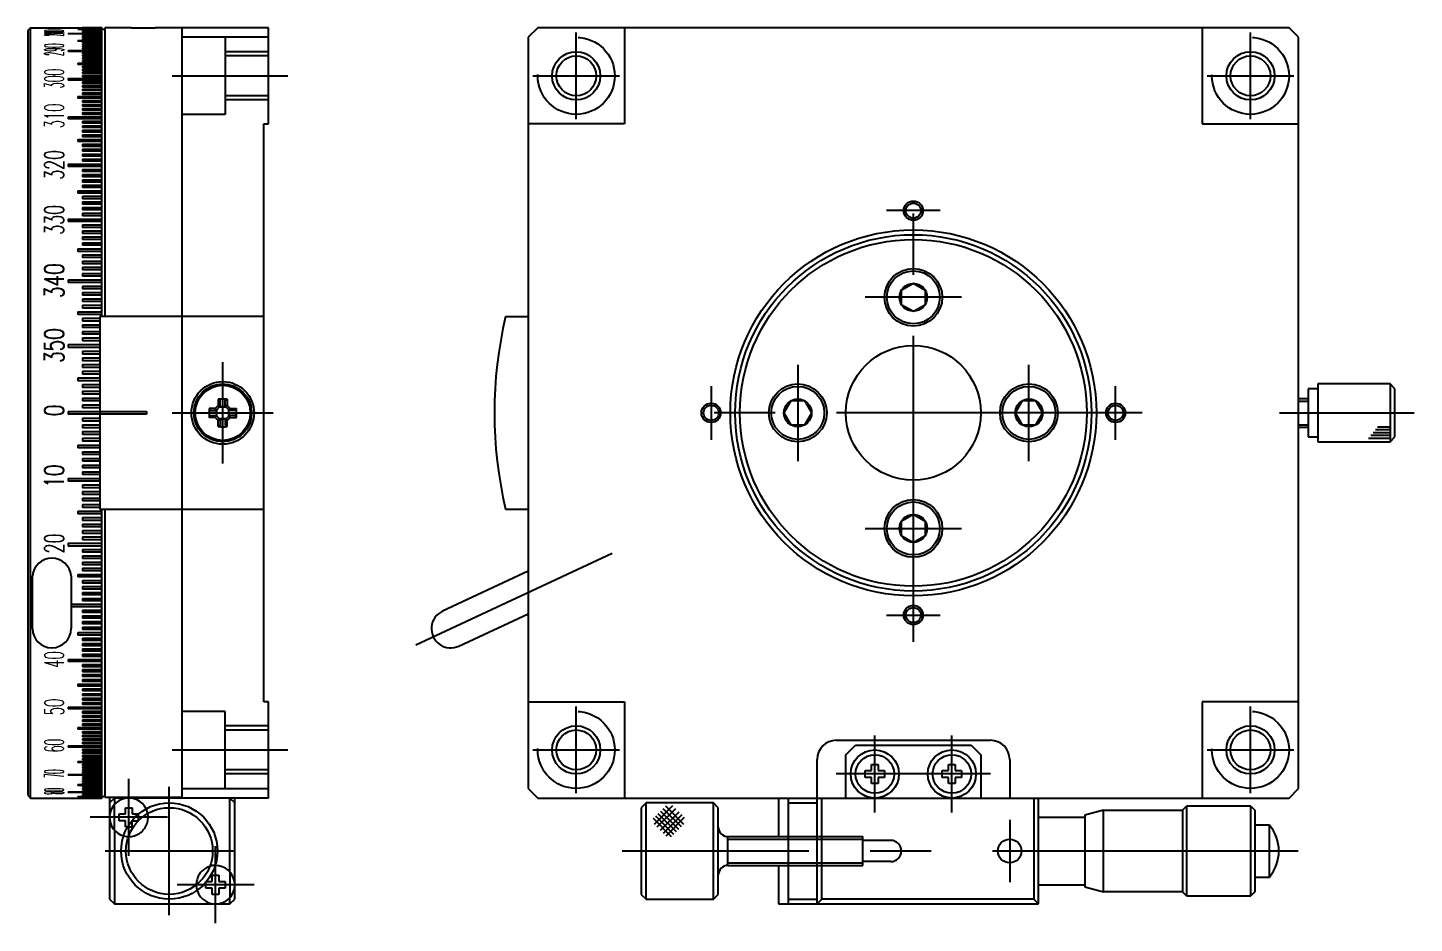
# Model space of a CAD drawing. Extents: x 1 to 399, y 0 to 213.
# Drawn here: x 254.6 to 398.5, y 55.4 to 148.4 of the extents above; entities that cross this region are included whole.
import ezdxf

# ---------------------------------------------------------------- set-up
doc = ezdxf.new("R2010")
doc.units = 0
doc.linetypes.add('CENTER', pattern=[50.8, 31.75, -6.35, 6.35, -6.35])
doc.linetypes.add('DASHED', pattern=[19.05, 12.7, -6.35])
doc.layers.get('0').update_dxf_attribs({"linetype": 'CONTINUOUS'})
doc.layers.add('CENTER', color=1, linetype='CENTER')
doc.styles.get("Standard").update_dxf_attribs({"font": 'txt.shx', "height": 3, "bigfont": 'bigfont.shx'})

msp = doc.modelspace()

# ---------------------------------------------------------------- linework, layer by layer
at = {"color": 7, "linetype": 'CONTINUOUS'}
for p, q in [((254.86, 148.42), (254.56, 148.12)), ((254.86, 68.42), (254.86, 148.42)), ((254.86, 148.42), (262.26, 148.42)), ((259.76, 148.28), (262.26, 148.28)), ((259.76, 148.28), (259.76, 148.25)), ((260.26, 148.41), (260.26, 148.41)), ((262.26, 148.41), (260.26, 148.41)), ((260.26, 148.41), (262.26, 148.41)), ((260.26, 148.4), (260.26, 148.39)), ((260.26, 148.4), (262.26, 148.4)), ((262.26, 148.39), (260.26, 148.39)), ((260.26, 148.37), (262.26, 148.37)), ((260.26, 148.37), (260.26, 148.35)), ((262.26, 148.35), (260.26, 148.35)), ((260.26, 148.33), (260.26, 148.31)), ((260.26, 148.33), (262.26, 148.33)), ((262.26, 148.31), (260.26, 148.31)), ((262.26, 118.42), (262.26, 148.42)), ((262.26, 148.42), (262.56, 148.12)), ((265.33, 148.42), (262.56, 148.42)), ((262.56, 148.42), (262.56, 118.42)), ((279.56, 148.42), (267.79, 148.42)), ((270.56, 148.42), (270.56, 68.42)), ((279.56, 138.42), (279.56, 148.42)), ((307.51, 148.42), (306.51, 147.42)), ((385.51, 148.42), (307.51, 148.42)), ((316.51, 148.42), (316.51, 138.42)), ((376.51, 148.42), (376.51, 138.42)), ((386.51, 147.42), (385.51, 148.42)), ((254.56, 148.12), (254.56, 68.72)), ((258.76, 147.83), (258.76, 147.78)), ((258.76, 147.83), (262.26, 147.83)), ((262.26, 147.78), (258.76, 147.78)), ((262.26, 148.25), (259.76, 148.25)), ((259.76, 147.09), (262.26, 147.09)), ((259.76, 147.09), (259.76, 147.01)), ((262.26, 147.01), (259.76, 147.01)), ((260.26, 148.21), (262.26, 148.21)), ((260.26, 148.21), (260.26, 148.18)), ((262.26, 148.18), (260.26, 148.18)), ((260.26, 148.14), (262.26, 148.14)), ((260.26, 148.14), (260.26, 148.1)), ((262.26, 148.1), (260.26, 148.1)), ((260.26, 148.05), (262.26, 148.05)), ((260.26, 148.05), (260.26, 148.01)), ((262.26, 148.01), (260.26, 148.01)), ((260.26, 147.95), (260.26, 147.9)), ((260.26, 147.95), (262.26, 147.95)), ((262.26, 147.9), (260.26, 147.9)), ((260.26, 147.71), (260.26, 147.65)), ((260.26, 147.71), (262.26, 147.71)), ((262.26, 147.65), (260.26, 147.65)), ((260.26, 147.57), (260.26, 147.51)), ((260.26, 147.57), (262.26, 147.57)), ((262.26, 147.51), (260.26, 147.51)), ((260.26, 147.42), (262.26, 147.42)), ((260.26, 147.42), (260.26, 147.36)), ((262.26, 147.36), (260.26, 147.36)), ((260.26, 147.26), (260.26, 147.19)), ((260.26, 147.26), (262.26, 147.26)), ((262.26, 147.19), (260.26, 147.19)), ((260.26, 146.91), (262.26, 146.91)), ((260.26, 146.91), (260.26, 146.83)), ((279.56, 147.42), (270.56, 147.42)), ((306.51, 147.42), (306.51, 69.42)), ((386.51, 69.42), (386.51, 147.42)), ((258.76, 146.06), (258.76, 145.95)), ((258.76, 146.06), (262.26, 146.06)), ((262.26, 145.95), (258.76, 145.95)), ((262.26, 146.83), (260.26, 146.83)), ((260.26, 146.71), (262.26, 146.71)), ((260.26, 146.71), (260.26, 146.62)), ((262.26, 146.62), (260.26, 146.62)), ((260.26, 146.5), (262.26, 146.5)), ((260.26, 146.5), (260.26, 146.41)), ((262.26, 146.41), (260.26, 146.41)), ((260.26, 146.29), (260.26, 146.19)), ((260.26, 146.29), (262.26, 146.29)), ((262.26, 146.19), (260.26, 146.19)), ((260.26, 145.81), (260.26, 145.71)), ((260.26, 145.81), (262.26, 145.81)), ((262.26, 145.71), (260.26, 145.71)), ((260.26, 145.56), (260.26, 145.45)), ((260.26, 145.56), (262.26, 145.56)), ((262.26, 145.45), (260.26, 145.45)), ((259.76, 144.73), (262.26, 144.73)), ((259.76, 144.73), (259.76, 144.61)), ((262.26, 144.61), (259.76, 144.61)), ((260.26, 145.29), (262.26, 145.29)), ((260.26, 145.29), (260.26, 145.18)), ((262.26, 145.18), (260.26, 145.18)), ((260.26, 145.02), (260.26, 144.9)), ((260.26, 145.02), (262.26, 145.02)), ((262.26, 144.9), (260.26, 144.9)), ((260.26, 144.43), (262.26, 144.43)), ((260.26, 144.43), (260.26, 144.3)), ((262.26, 144.3), (260.26, 144.3)), ((260.26, 144.12), (262.26, 144.12)), ((260.26, 144.12), (260.26, 143.99)), ((262.26, 143.99), (260.26, 143.99)), ((258.76, 143.13), (258.76, 142.98)), ((258.76, 143.13), (262.26, 143.13)), ((262.26, 142.98), (258.76, 142.98)), ((260.26, 143.8), (262.26, 143.8)), ((260.26, 143.8), (260.26, 143.66)), ((262.26, 143.66), (260.26, 143.66)), ((260.26, 143.47), (260.26, 143.33)), ((260.26, 143.47), (262.26, 143.47)), ((262.26, 143.33), (260.26, 143.33)), ((260.26, 142.78), (260.26, 142.63)), ((260.26, 142.78), (262.26, 142.78)), ((262.26, 142.63), (260.26, 142.63)), ((259.76, 141.27), (262.26, 141.27)), ((259.76, 141.27), (259.76, 141.1)), ((262.26, 141.1), (259.76, 141.1)), ((260.26, 142.42), (260.26, 142.26)), ((260.26, 142.42), (262.26, 142.42)), ((262.26, 142.26), (260.26, 142.26)), ((260.26, 142.04), (262.26, 142.04)), ((260.26, 142.04), (260.26, 141.88)), ((262.26, 141.88), (260.26, 141.88)), ((260.26, 141.66), (260.26, 141.49)), ((260.26, 141.66), (262.26, 141.66)), ((262.26, 141.49), (260.26, 141.49)), ((260.26, 140.87), (262.26, 140.87)), ((260.26, 140.87), (260.26, 140.69)), ((262.26, 140.69), (260.26, 140.69)), ((260.26, 140.45), (262.26, 140.45)), ((260.26, 140.45), (260.26, 140.27)), ((262.26, 140.27), (260.26, 140.27)), ((260.26, 140.03), (262.26, 140.03)), ((260.26, 140.03), (260.26, 139.84)), ((262.26, 139.84), (260.26, 139.84)), ((258.76, 139.15), (258.76, 138.96)), ((258.76, 139.15), (262.26, 139.15)), ((262.26, 138.96), (258.76, 138.96)), ((260.26, 139.6), (260.26, 139.41)), ((260.26, 139.6), (262.26, 139.6)), ((262.26, 139.41), (260.26, 139.41)), ((260.26, 138.7), (260.26, 138.51)), ((260.26, 138.7), (262.26, 138.7)), ((262.26, 138.51), (260.26, 138.51)), ((260.26, 138.24), (260.26, 138.04)), ((260.26, 138.24), (262.26, 138.24)), ((279.06, 78.42), (279.06, 138.42)), ((279.06, 138.42), (279.56, 138.42)), ((316.51, 138.42), (306.51, 138.42)), ((376.51, 138.42), (386.51, 138.42)), ((259.76, 136.81), (262.26, 136.81)), ((259.76, 136.81), (259.76, 136.59)), ((262.26, 138.04), (260.26, 138.04)), ((260.26, 137.77), (262.26, 137.77)), ((260.26, 137.77), (260.26, 137.57)), ((262.26, 137.57), (260.26, 137.57)), ((260.26, 137.29), (260.26, 137.09)), ((260.26, 137.29), (262.26, 137.29)), ((262.26, 137.09), (260.26, 137.09)), ((262.26, 136.59), (259.76, 136.59)), ((260.26, 136.31), (262.26, 136.31)), ((260.26, 136.31), (260.26, 136.09)), ((262.26, 136.09), (260.26, 136.09)), ((260.26, 135.81), (262.26, 135.81)), ((260.26, 135.81), (260.26, 135.59)), ((262.26, 135.59), (260.26, 135.59)), ((258.76, 134.24), (258.76, 134.01)), ((258.76, 134.24), (262.26, 134.24)), ((262.26, 134.01), (258.76, 134.01)), ((260.26, 135.29), (262.26, 135.29)), ((260.26, 135.29), (260.26, 135.07)), ((262.26, 135.07), (260.26, 135.07)), ((260.26, 134.77), (260.26, 134.55)), ((260.26, 134.77), (262.26, 134.77)), ((262.26, 134.55), (260.26, 134.55)), ((260.26, 133.71), (260.26, 133.47)), ((260.26, 133.71), (262.26, 133.71)), ((262.26, 133.47), (260.26, 133.47)), ((260.26, 133.16), (260.26, 132.92)), ((260.26, 133.16), (262.26, 133.16)), ((262.26, 132.92), (260.26, 132.92)), ((260.26, 132.61), (262.26, 132.61)), ((260.26, 132.61), (260.26, 132.37)), ((259.76, 131.48), (262.26, 131.48)), ((259.76, 131.48), (259.76, 131.24)), ((262.26, 131.24), (259.76, 131.24)), ((262.26, 132.37), (260.26, 132.37)), ((260.26, 132.05), (260.26, 131.81)), ((260.26, 132.05), (262.26, 132.05)), ((262.26, 131.81), (260.26, 131.81)), ((260.26, 130.91), (262.26, 130.91)), ((260.26, 130.91), (260.26, 130.66)), ((262.26, 130.66), (260.26, 130.66)), ((260.26, 130.33), (262.26, 130.33)), ((260.26, 130.33), (260.26, 130.08)), ((262.26, 130.08), (260.26, 130.08)), ((260.26, 129.74), (262.26, 129.74)), ((260.26, 129.74), (260.26, 129.49)), ((258.76, 128.55), (258.76, 128.29)), ((258.76, 128.55), (262.26, 128.55)), ((262.26, 128.29), (258.76, 128.29)), ((262.26, 129.49), (260.26, 129.49)), ((260.26, 129.15), (260.26, 128.89)), ((260.26, 129.15), (262.26, 129.15)), ((262.26, 128.89), (260.26, 128.89)), ((260.26, 127.94), (260.26, 127.68)), ((260.26, 127.94), (262.26, 127.94)), ((262.26, 127.68), (260.26, 127.68)), ((260.26, 127.33), (260.26, 127.06)), ((260.26, 127.33), (262.26, 127.33)), ((262.26, 127.06), (260.26, 127.06)), ((260.26, 126.71), (262.26, 126.71)), ((260.26, 126.71), (260.26, 126.44)), ((259.76, 125.46), (262.26, 125.46)), ((259.76, 125.46), (259.76, 125.19)), ((262.26, 126.44), (260.26, 126.44)), ((260.26, 126.09), (260.26, 125.82)), ((260.26, 126.09), (262.26, 126.09)), ((262.26, 125.82), (260.26, 125.82)), ((262.26, 125.19), (259.76, 125.19)), ((260.26, 124.82), (262.26, 124.82)), ((260.26, 124.82), (260.26, 124.55)), ((262.26, 124.55), (260.26, 124.55)), ((260.26, 124.18), (262.26, 124.18)), ((260.26, 124.18), (260.26, 123.91)), ((262.26, 123.91), (260.26, 123.91)), ((260.26, 123.54), (262.26, 123.54)), ((260.26, 123.54), (260.26, 123.26)), ((262.26, 123.26), (260.26, 123.26)), ((260.26, 122.89), (260.26, 122.61)), ((260.26, 122.89), (262.26, 122.89)), ((262.26, 122.61), (260.26, 122.61)), ((258.76, 122.24), (258.76, 121.96)), ((258.76, 122.24), (262.26, 122.24)), ((262.26, 121.96), (258.76, 121.96)), ((260.26, 121.58), (260.26, 121.3)), ((260.26, 121.58), (262.26, 121.58)), ((262.26, 121.3), (260.26, 121.3)), ((346.51, 121.86), (345.26, 121.14)), ((345.26, 121.14), (345.26, 119.69)), ((347.76, 121.14), (346.51, 121.86)), ((347.76, 119.69), (347.76, 121.14)), ((260.26, 120.92), (260.26, 120.63)), ((260.26, 120.92), (262.26, 120.92)), ((262.26, 120.63), (260.26, 120.63)), ((260.26, 120.25), (262.26, 120.25)), ((260.26, 120.25), (260.26, 119.97)), ((262.26, 119.97), (260.26, 119.97)), ((260.26, 119.59), (260.26, 119.3)), ((260.26, 119.59), (262.26, 119.59)), ((345.26, 119.69), (346.51, 118.97)), ((346.51, 118.97), (347.76, 119.69)), ((259.76, 118.91), (262.26, 118.91)), ((259.76, 118.91), (259.76, 118.62)), ((262.26, 118.62), (259.76, 118.62)), ((262.26, 119.3), (260.26, 119.3)), ((260.26, 118.24), (262.06, 118.24)), ((260.26, 118.24), (260.26, 117.95)), ((279.06, 118.42), (262.06, 118.42)), ((262.06, 118.42), (262.06, 98.42)), ((304.18, 118.42), (306.51, 118.42)), ((262.06, 117.95), (260.26, 117.95)), ((260.26, 117.56), (262.06, 117.56)), ((260.26, 117.56), (260.26, 117.27)), ((262.06, 117.27), (260.26, 117.27)), ((260.26, 116.88), (262.06, 116.88)), ((260.26, 116.88), (260.26, 116.59)), ((258.76, 115.51), (258.76, 115.21)), ((258.76, 115.51), (262.06, 115.51)), ((262.06, 115.21), (258.76, 115.21)), ((262.06, 116.59), (260.26, 116.59)), ((260.26, 116.2), (260.26, 115.9)), ((260.26, 116.2), (262.06, 116.2)), ((262.06, 115.9), (260.26, 115.9)), ((260.26, 114.82), (260.26, 114.53)), ((260.26, 114.82), (262.06, 114.82)), ((262.06, 114.53), (260.26, 114.53)), ((260.26, 114.13), (260.26, 113.83)), ((260.26, 114.13), (262.06, 114.13)), ((262.06, 113.83), (260.26, 113.83)), ((260.26, 113.44), (262.06, 113.44)), ((260.26, 113.44), (260.26, 113.14)), ((262.06, 113.14), (260.26, 113.14)), ((260.26, 112.75), (260.26, 112.45)), ((260.26, 112.75), (262.06, 112.75)), ((262.06, 112.45), (260.26, 112.45)), ((259.76, 112.05), (262.06, 112.05)), ((259.76, 112.05), (259.76, 111.75)), ((262.06, 111.75), (259.76, 111.75)), ((260.26, 111.36), (262.06, 111.36)), ((260.26, 111.36), (260.26, 111.06)), ((262.06, 111.06), (260.26, 111.06)), ((388.51, 110.92), (387.51, 110.92)), ((387.51, 110.92), (387.51, 105.92)), ((396.01, 111.42), (388.51, 111.42)), ((388.51, 111.42), (388.51, 105.42)), ((396.01, 111.42), (396.01, 105.42)), ((396.51, 110.92), (396.01, 111.42)), ((396.51, 105.92), (396.51, 110.92)), ((260.26, 110.66), (262.06, 110.66)), ((260.26, 110.66), (260.26, 110.36)), ((262.06, 110.36), (260.26, 110.36)), ((260.26, 109.96), (262.06, 109.96)), ((260.26, 109.96), (260.26, 109.66)), ((262.06, 109.66), (260.26, 109.66)), ((274.35, 109.83), (274.35, 109.2)), ((274.55, 109.73), (274.35, 109.83)), ((274.55, 109.12), (274.55, 109.73)), ((275.07, 109.73), (275.28, 109.83)), ((275.07, 109.12), (275.07, 109.73)), ((275.28, 109.83), (275.28, 109.2)), ((333.79, 109.67), (333.07, 108.42)), ((335.24, 109.67), (333.79, 109.67)), ((335.96, 108.42), (335.24, 109.67)), ((357.79, 109.67), (357.07, 108.42)), ((359.24, 109.67), (357.79, 109.67)), ((359.96, 108.42), (359.24, 109.67)), ((386.51, 109.92), (387.51, 109.92)), ((258.76, 108.57), (258.76, 108.27)), ((258.76, 108.57), (262.06, 108.57)), ((262.06, 108.27), (258.76, 108.27)), ((260.26, 109.26), (260.26, 108.96)), ((260.26, 109.26), (262.06, 109.26)), ((262.06, 108.96), (260.26, 108.96)), ((262.06, 108.57), (266.89, 108.57)), ((266.89, 108.27), (262.06, 108.27)), ((266.89, 108.57), (266.89, 108.27)), ((266.89, 108.57), (266.89, 108.27)), ((274.03, 108.88), (273.4, 108.88)), ((273.4, 108.88), (273.49, 108.67)), ((273.4, 107.95), (273.49, 108.16)), ((273.49, 108.67), (274.11, 108.67)), ((273.49, 108.16), (274.11, 108.16)), ((274.35, 109.2), (274.03, 108.88)), ((274.03, 108.88), (274.11, 108.68)), ((274.03, 107.95), (274.11, 108.16)), ((274.11, 108.67), (274.55, 109.12)), ((274.11, 108.16), (274.55, 107.71)), ((274.19, 108.08), (274.19, 108.76)), ((274.35, 109.2), (274.55, 109.12)), ((274.47, 109.04), (275.15, 109.04)), ((275.15, 109.04), (274.47, 109.04)), ((275.28, 109.2), (275.07, 109.12)), ((275.51, 108.67), (275.07, 109.12)), ((275.51, 108.16), (275.07, 107.71)), ((275.28, 109.2), (275.59, 108.88)), ((275.43, 108.08), (275.43, 108.76)), ((275.59, 108.88), (275.51, 108.68)), ((276.13, 108.67), (275.51, 108.67)), ((276.13, 108.16), (275.51, 108.16)), ((275.59, 107.95), (275.51, 108.16)), ((275.59, 108.88), (276.23, 108.88)), ((276.23, 108.88), (276.13, 108.67)), ((276.23, 107.95), (276.13, 108.16)), ((333.07, 108.42), (333.79, 107.17)), ((335.24, 107.17), (335.96, 108.42)), ((357.07, 108.42), (357.79, 107.17)), ((359.24, 107.17), (359.96, 108.42)), ((260.26, 107.87), (260.26, 107.57)), ((260.26, 107.87), (262.06, 107.87)), ((262.06, 107.57), (260.26, 107.57)), ((260.26, 107.17), (260.26, 106.87)), ((260.26, 107.17), (262.06, 107.17)), ((262.06, 106.87), (260.26, 106.87)), ((274.03, 107.95), (273.4, 107.95)), ((274.35, 107.63), (274.03, 107.95)), ((274.35, 107.63), (274.55, 107.72)), ((274.35, 107), (274.35, 107.63)), ((274.55, 107.1), (274.35, 107)), ((274.47, 107.8), (275.15, 107.8)), ((275.15, 107.8), (274.47, 107.8)), ((274.55, 107.71), (274.55, 107.1)), ((275.28, 107.63), (275.07, 107.72)), ((275.07, 107.71), (275.07, 107.1)), ((275.07, 107.1), (275.28, 107)), ((275.28, 107.63), (275.59, 107.95)), ((275.28, 107), (275.28, 107.63)), ((275.59, 107.95), (276.23, 107.95)), ((333.79, 107.17), (335.24, 107.17)), ((357.79, 107.17), (359.24, 107.17)), ((386.51, 106.92), (387.51, 106.92)), ((260.26, 106.47), (262.06, 106.47)), ((260.26, 106.47), (260.26, 106.17)), ((262.06, 106.17), (260.26, 106.17)), ((260.26, 105.78), (260.26, 105.48)), ((260.26, 105.78), (262.06, 105.78)), ((262.06, 105.48), (260.26, 105.48)), ((387.51, 105.92), (388.51, 105.92)), ((388.51, 105.42), (396.01, 105.42)), ((396.01, 105.42), (396.51, 105.92)), ((259.76, 105.08), (262.06, 105.08)), ((259.76, 105.08), (259.76, 104.78)), ((262.06, 104.78), (259.76, 104.78)), ((260.26, 104.38), (262.06, 104.38)), ((260.26, 104.38), (260.26, 104.09)), ((262.06, 104.09), (260.26, 104.09)), ((260.26, 103.69), (262.06, 103.69)), ((260.26, 103.69), (260.26, 103.39)), ((262.06, 103.39), (260.26, 103.39)), ((260.26, 103), (262.06, 103)), ((260.26, 103), (260.26, 102.7)), ((262.06, 102.7), (260.26, 102.7)), ((260.26, 102.31), (260.26, 102.01)), ((260.26, 102.31), (262.06, 102.31)), ((258.76, 101.62), (258.76, 101.32)), ((258.76, 101.62), (262.06, 101.62)), ((262.06, 101.32), (258.76, 101.32)), ((262.06, 102.01), (260.26, 102.01)), ((260.26, 100.93), (260.26, 100.64)), ((260.26, 100.93), (262.06, 100.93)), ((262.06, 100.64), (260.26, 100.64)), ((260.26, 100.25), (260.26, 99.95)), ((260.26, 100.25), (262.06, 100.25)), ((262.06, 99.95), (260.26, 99.95)), ((260.26, 99.56), (262.06, 99.56)), ((260.26, 99.56), (260.26, 99.27)), ((259.76, 98.21), (262.26, 98.21)), ((259.76, 98.21), (259.76, 97.92)), ((262.26, 97.92), (259.76, 97.92)), ((262.06, 99.27), (260.26, 99.27)), ((260.26, 98.89), (260.26, 98.59)), ((260.26, 98.89), (262.06, 98.89)), ((262.06, 98.59), (260.26, 98.59)), ((262.06, 98.42), (279.06, 98.42)), ((262.26, 68.42), (262.26, 98.42)), ((262.56, 98.42), (262.56, 68.5)), ((304.18, 98.42), (306.51, 98.42)), ((260.26, 97.54), (262.26, 97.54)), ((260.26, 97.54), (260.26, 97.25)), ((262.26, 97.25), (260.26, 97.25)), ((260.26, 96.87), (262.26, 96.87)), ((260.26, 96.87), (260.26, 96.58)), ((262.26, 96.58), (260.26, 96.58)), ((346.51, 97.86), (345.26, 97.14)), ((345.26, 97.14), (345.26, 95.69)), ((347.76, 97.14), (346.51, 97.86)), ((347.76, 95.69), (347.76, 97.14)), ((260.26, 96.2), (262.26, 96.2)), ((260.26, 96.2), (260.26, 95.91)), ((262.26, 95.91), (260.26, 95.91)), ((260.26, 95.54), (260.26, 95.25)), ((260.26, 95.54), (262.26, 95.54)), ((262.26, 95.25), (260.26, 95.25)), ((345.26, 95.69), (346.51, 94.97)), ((346.51, 94.97), (347.76, 95.69)), ((258.76, 94.88), (258.76, 94.59)), ((258.76, 94.88), (262.26, 94.88)), ((262.26, 94.59), (258.76, 94.59)), ((260.26, 94.22), (260.26, 93.94)), ((260.26, 94.22), (262.26, 94.22)), ((262.26, 93.94), (260.26, 93.94)), ((260.26, 93.57), (260.26, 93.29)), ((260.26, 93.57), (262.26, 93.57)), ((262.26, 93.29), (260.26, 93.29)), ((260.26, 92.93), (262.26, 92.93)), ((260.26, 92.93), (260.26, 92.65)), ((262.26, 92.65), (260.26, 92.65)), ((260.26, 92.28), (260.26, 92.01)), ((260.26, 92.28), (262.26, 92.28)), ((255.06, 86.02), (255.06, 91.51)), ((259.06, 91.51), (259.06, 86.02)), ((259.76, 91.65), (262.26, 91.65)), ((259.76, 91.65), (259.76, 91.38)), ((262.26, 91.38), (259.76, 91.38)), ((262.26, 92.01), (260.26, 92.01)), ((260.26, 91.02), (262.26, 91.02)), ((260.26, 91.02), (260.26, 90.75)), ((262.26, 90.75), (260.26, 90.75)), ((306.51, 91.97), (297.64, 87.83)), ((260.26, 90.39), (262.26, 90.39)), ((260.26, 90.39), (260.26, 90.12)), ((262.26, 90.12), (260.26, 90.12)), ((260.26, 89.77), (262.26, 89.77)), ((260.26, 89.77), (260.26, 89.51)), ((262.26, 89.51), (260.26, 89.51)), ((259.06, 88.55), (262.26, 88.55)), ((262.26, 88.29), (259.06, 88.29)), ((260.26, 89.16), (260.26, 88.89)), ((260.26, 89.16), (262.26, 89.16)), ((262.26, 88.89), (260.26, 88.89)), ((260.26, 87.94), (260.26, 87.69)), ((260.26, 87.94), (262.26, 87.94)), ((262.26, 87.69), (260.26, 87.69)), ((260.26, 87.35), (260.26, 87.09)), ((260.26, 87.35), (262.26, 87.35)), ((262.26, 87.09), (260.26, 87.09)), ((260.26, 86.76), (262.26, 86.76)), ((260.26, 86.76), (260.26, 86.51)), ((262.26, 86.51), (260.26, 86.51)), ((299.33, 84.2), (306.51, 87.56)), ((259.76, 85.6), (262.26, 85.6)), ((259.76, 85.6), (259.76, 85.35)), ((262.26, 85.35), (259.76, 85.35)), ((260.26, 86.17), (260.26, 85.92)), ((260.26, 86.17), (262.26, 86.17)), ((262.26, 85.92), (260.26, 85.92)), ((260.26, 85.03), (262.26, 85.03)), ((260.26, 85.03), (260.26, 84.78)), ((262.26, 84.78), (260.26, 84.78)), ((260.26, 84.46), (262.26, 84.46)), ((260.26, 84.46), (260.26, 84.22)), ((262.26, 84.22), (260.26, 84.22)), ((260.26, 83.91), (262.26, 83.91)), ((260.26, 83.91), (260.26, 83.67)), ((262.26, 83.67), (260.26, 83.67)), ((258.76, 82.82), (258.76, 82.59)), ((258.76, 82.82), (262.26, 82.82)), ((262.26, 82.59), (258.76, 82.59)), ((260.26, 83.36), (260.26, 83.13)), ((260.26, 83.36), (262.26, 83.36)), ((262.26, 83.13), (260.26, 83.13)), ((260.26, 82.29), (260.26, 82.06)), ((260.26, 82.29), (262.26, 82.29)), ((262.26, 82.06), (260.26, 82.06)), ((260.26, 81.76), (260.26, 81.54)), ((260.26, 81.76), (262.26, 81.76)), ((262.26, 81.54), (260.26, 81.54)), ((260.26, 81.25), (262.26, 81.25)), ((260.26, 81.25), (260.26, 81.03)), ((262.26, 81.03), (260.26, 81.03)), ((260.26, 80.74), (260.26, 80.52)), ((260.26, 80.74), (262.26, 80.74)), ((259.76, 80.24), (262.26, 80.24)), ((259.76, 80.24), (259.76, 80.03)), ((262.26, 80.03), (259.76, 80.03)), ((262.26, 80.52), (260.26, 80.52)), ((260.26, 79.75), (262.26, 79.75)), ((260.26, 79.75), (260.26, 79.54)), ((262.26, 79.54), (260.26, 79.54)), ((260.26, 79.26), (262.26, 79.26)), ((260.26, 79.26), (260.26, 79.06)), ((258.76, 77.87), (258.76, 77.68)), ((258.76, 77.87), (262.26, 77.87)), ((262.26, 79.06), (260.26, 79.06)), ((260.26, 78.79), (262.26, 78.79)), ((260.26, 78.79), (260.26, 78.59)), ((262.26, 78.59), (260.26, 78.59)), ((260.26, 78.33), (260.26, 78.13)), ((260.26, 78.33), (262.26, 78.33)), ((262.26, 78.13), (260.26, 78.13)), ((279.56, 78.42), (279.06, 78.42)), ((279.56, 68.42), (279.56, 78.42)), ((306.51, 78.42), (316.51, 78.42)), ((316.51, 78.42), (316.51, 68.42)), ((386.51, 78.42), (376.51, 78.42)), ((376.51, 78.42), (376.51, 68.42)), ((262.26, 77.68), (258.76, 77.68)), ((260.26, 77.43), (260.26, 77.24)), ((260.26, 77.43), (262.26, 77.43)), ((262.26, 77.24), (260.26, 77.24)), ((260.26, 76.99), (260.26, 76.8)), ((260.26, 76.99), (262.26, 76.99)), ((262.26, 76.8), (260.26, 76.8)), ((260.26, 76.56), (262.26, 76.56)), ((260.26, 76.56), (260.26, 76.38)), ((262.26, 76.38), (260.26, 76.38)), ((259.76, 75.74), (262.26, 75.74)), ((259.76, 75.74), (259.76, 75.56)), ((262.26, 75.56), (259.76, 75.56)), ((260.26, 76.14), (260.26, 75.97)), ((260.26, 76.14), (262.26, 76.14)), ((262.26, 75.97), (260.26, 75.97)), ((260.26, 75.34), (262.26, 75.34)), ((260.26, 75.34), (260.26, 75.17)), ((262.26, 75.17), (260.26, 75.17)), ((260.26, 74.95), (262.26, 74.95)), ((260.26, 74.95), (260.26, 74.79)), ((258.76, 73.85), (258.76, 73.7)), ((258.76, 73.85), (262.26, 73.85)), ((262.26, 73.7), (258.76, 73.7)), ((262.26, 74.79), (260.26, 74.79)), ((260.26, 74.57), (262.26, 74.57)), ((260.26, 74.57), (260.26, 74.42)), ((262.26, 74.42), (260.26, 74.42)), ((260.26, 74.21), (260.26, 74.05)), ((260.26, 74.21), (262.26, 74.21)), ((262.26, 74.05), (260.26, 74.05)), ((260.26, 73.5), (260.26, 73.36)), ((260.26, 73.5), (262.26, 73.5)), ((338.51, 74.42), (354.51, 74.42)), ((339.51, 72.92), (340.51, 73.92)), ((340.51, 73.92), (352.51, 73.92)), ((352.51, 73.92), (353.51, 72.92)), ((259.76, 72.23), (262.26, 72.23)), ((259.76, 72.23), (259.76, 72.1)), ((262.26, 72.1), (259.76, 72.1)), ((262.26, 73.36), (260.26, 73.36)), ((260.26, 73.17), (260.26, 73.03)), ((260.26, 73.17), (262.26, 73.17)), ((262.26, 73.03), (260.26, 73.03)), ((260.26, 72.84), (262.26, 72.84)), ((260.26, 72.84), (260.26, 72.71)), ((262.26, 72.71), (260.26, 72.71)), ((260.26, 72.53), (260.26, 72.4)), ((260.26, 72.53), (262.26, 72.53)), ((262.26, 72.4), (260.26, 72.4)), ((336.51, 57.42), (336.51, 72.42)), ((339.51, 68.42), (339.51, 72.92)), ((353.51, 72.92), (353.51, 68.42)), ((356.51, 72.42), (356.51, 68.42)), ((258.76, 70.88), (258.76, 70.78)), ((258.76, 70.88), (262.26, 70.88)), ((262.26, 70.78), (258.76, 70.78)), ((260.26, 71.94), (262.26, 71.94)), ((260.26, 71.94), (260.26, 71.81)), ((262.26, 71.81), (260.26, 71.81)), ((260.26, 71.65), (262.26, 71.65)), ((260.26, 71.65), (260.26, 71.54)), ((262.26, 71.54), (260.26, 71.54)), ((260.26, 71.39), (262.26, 71.39)), ((260.26, 71.39), (260.26, 71.27)), ((262.26, 71.27), (260.26, 71.27)), ((260.26, 71.13), (260.26, 71.02)), ((260.26, 71.13), (262.26, 71.13)), ((262.26, 71.02), (260.26, 71.02)), ((260.26, 70.64), (260.26, 70.55)), ((260.26, 70.64), (262.26, 70.64)), ((262.26, 70.55), (260.26, 70.55)), ((341.51, 70.57), (341.51, 71.27)), ((341.51, 71.27), (342.16, 71.27)), ((342.16, 70.57), (341.51, 70.57)), ((342.16, 71.92), (342.86, 71.92)), ((342.16, 71.27), (342.16, 71.92)), ((342.16, 69.92), (342.16, 70.57)), ((342.86, 71.92), (342.86, 71.27)), ((342.86, 71.27), (343.51, 71.27)), ((343.51, 70.57), (342.86, 70.57)), ((342.86, 70.57), (342.86, 69.92)), ((343.51, 71.27), (343.51, 70.57)), ((349.51, 70.57), (349.51, 71.27)), ((349.51, 71.27), (350.16, 71.27)), ((350.16, 70.57), (349.51, 70.57)), ((350.16, 71.92), (350.86, 71.92)), ((350.16, 71.27), (350.16, 71.92)), ((350.16, 69.92), (350.16, 70.57)), ((350.86, 71.92), (350.86, 71.27)), ((350.86, 71.27), (351.51, 71.27)), ((351.51, 70.57), (350.86, 70.57)), ((350.86, 70.57), (350.86, 69.92)), ((351.51, 71.27), (351.51, 70.57)), ((259.76, 69.82), (262.26, 69.82)), ((259.76, 69.82), (259.76, 69.74)), ((262.26, 69.74), (259.76, 69.74)), ((260.26, 70.42), (260.26, 70.33)), ((260.26, 70.42), (262.26, 70.42)), ((262.26, 70.33), (260.26, 70.33)), ((260.26, 70.21), (262.26, 70.21)), ((260.26, 70.21), (260.26, 70.12)), ((262.26, 70.12), (260.26, 70.12)), ((260.26, 70.01), (260.26, 69.92)), ((260.26, 70.01), (262.26, 70.01)), ((262.26, 69.92), (260.26, 69.92)), ((260.26, 69.64), (262.26, 69.64)), ((260.26, 69.64), (260.26, 69.57)), ((262.26, 69.57), (260.26, 69.57)), ((260.26, 69.48), (262.26, 69.48)), ((260.26, 69.48), (260.26, 69.41)), ((262.26, 69.41), (260.26, 69.41)), ((260.26, 69.32), (262.26, 69.32)), ((260.26, 69.32), (260.26, 69.26)), ((262.26, 69.26), (260.26, 69.26)), ((260.26, 69.18), (260.26, 69.12)), ((260.26, 69.18), (262.26, 69.18)), ((262.26, 69.12), (260.26, 69.12)), ((270.56, 69.42), (279.56, 69.42)), ((306.51, 69.42), (307.51, 68.42)), ((342.86, 69.92), (342.16, 69.92)), ((350.86, 69.92), (350.16, 69.92)), ((385.51, 68.42), (386.51, 69.42)), ((254.56, 68.72), (254.86, 68.42)), ((254.86, 68.42), (262.26, 68.42)), ((258.76, 69.05), (258.76, 69)), ((258.76, 69.05), (262.26, 69.05)), ((262.26, 69), (258.76, 69)), ((259.76, 68.58), (262.26, 68.58)), ((259.76, 68.58), (259.76, 68.56)), ((262.26, 68.56), (259.76, 68.56)), ((260.26, 68.93), (260.26, 68.89)), ((260.26, 68.93), (262.26, 68.93)), ((262.26, 68.89), (260.26, 68.89)), ((260.26, 68.83), (260.26, 68.78)), ((260.26, 68.83), (262.26, 68.83)), ((262.26, 68.78), (260.26, 68.78)), ((260.26, 68.73), (262.26, 68.73)), ((260.26, 68.73), (260.26, 68.7)), ((262.26, 68.7), (260.26, 68.7)), ((260.26, 68.65), (260.26, 68.62)), ((260.26, 68.65), (262.26, 68.65)), ((262.26, 68.62), (260.26, 68.62)), ((260.26, 68.52), (262.26, 68.52)), ((260.26, 68.52), (260.26, 68.5)), ((262.26, 68.5), (260.26, 68.5)), ((260.26, 68.48), (262.26, 68.48)), ((260.26, 68.48), (260.26, 68.46)), ((262.26, 68.46), (260.26, 68.46)), ((260.26, 68.45), (262.26, 68.45)), ((260.26, 68.45), (260.26, 68.44)), ((262.26, 68.44), (260.26, 68.44)), ((260.26, 68.43), (260.26, 68.42)), ((260.26, 68.43), (262.26, 68.43)), ((262.26, 68.42), (260.26, 68.42)), ((262.56, 68.72), (262.26, 68.42)), ((262.56, 68.5), (270.56, 68.5)), ((263.06, 68.5), (263.06, 57.92)), ((263.56, 68.42), (263.06, 67.92)), ((279.56, 68.42), (263.56, 68.42)), ((263.56, 68.42), (263.56, 67.74)), ((270.06, 68.5), (270.06, 68.42)), ((275.56, 60.74), (275.56, 68.42)), ((275.56, 68.42), (276.06, 67.92)), ((276.06, 57.92), (276.06, 68.42)), ((307.51, 68.42), (385.51, 68.42)), ((318.76, 67.92), (318.26, 67.42)), ((325.76, 67.92), (318.76, 67.92)), ((318.76, 57.92), (318.76, 67.92)), ((326.26, 67.42), (325.76, 67.92)), ((325.76, 57.92), (325.76, 67.92)), ((332.51, 68.42), (332.51, 64.42)), ((333.51, 68.42), (333.51, 57.42)), ((333.51, 67.92), (336.51, 67.92)), ((337.01, 57.92), (337.01, 68.42)), ((359.01, 68.42), (359.01, 57.92)), ((359.51, 57.42), (359.51, 68.42)), ((264.06, 66.07), (264.06, 66.77)), ((264.06, 66.77), (264.71, 66.77)), ((264.71, 67.42), (265.41, 67.42)), ((264.71, 66.77), (264.71, 67.42)), ((265.41, 67.42), (265.41, 66.77)), ((265.41, 66.77), (266.06, 66.77)), ((266.06, 66.77), (266.06, 66.76)), ((318.26, 67.42), (318.26, 58.42)), ((326.26, 58.42), (326.26, 67.42)), ((359.51, 66.42), (364.31, 66.42)), ((366.26, 67.17), (364.31, 66.64)), ((364.31, 66.64), (364.31, 59.19)), ((366.26, 58.67), (366.26, 67.17)), ((366.26, 67.17), (374.46, 67.17)), ((374.46, 67.17), (374.86, 67.57)), ((374.46, 67.17), (374.46, 58.67)), ((374.86, 67.57), (374.86, 58.27)), ((381.56, 67.57), (374.86, 67.57)), ((381.56, 58.27), (381.56, 67.57)), ((381.56, 67.57), (381.96, 67.17)), ((381.96, 67.17), (381.96, 58.67)), ((263.56, 65.09), (263.56, 57.42)), ((264.71, 66.07), (264.06, 66.07)), ((264.71, 65.42), (264.71, 66.07)), ((264.93, 65.42), (264.71, 65.42)), ((383.48, 65.62), (381.96, 65.62)), ((383.48, 60.22), (383.48, 65.62)), ((327.26, 64.42), (333.51, 64.42)), ((327.26, 61.42), (327.26, 64.42)), ((327.26, 61.42), (333.51, 61.42)), ((332.51, 61.42), (332.51, 57.42)), ((273.06, 59.07), (273.06, 59.67)), ((273.71, 59.07), (273.06, 59.07)), ((273.14, 59.77), (273.71, 59.77)), ((273.71, 60.42), (274.41, 60.42)), ((273.71, 59.77), (273.71, 60.42)), ((273.71, 58.42), (273.71, 59.07)), ((274.41, 60.42), (274.41, 59.77)), ((274.41, 59.77), (275.06, 59.77)), ((275.06, 59.07), (274.41, 59.07)), ((274.41, 59.07), (274.41, 58.42)), ((275.06, 59.77), (275.06, 59.07)), ((359.51, 59.42), (364.31, 59.42)), ((364.31, 59.19), (366.26, 58.67)), ((381.96, 60.22), (383.48, 60.22)), ((263.06, 57.92), (263.56, 57.42)), ((274.41, 58.42), (273.71, 58.42)), ((275.56, 57.42), (275.56, 58.09)), ((275.56, 57.42), (276.06, 57.92)), ((318.26, 58.42), (318.76, 57.92)), ((318.76, 57.92), (325.76, 57.92)), ((325.76, 57.92), (326.26, 58.42)), ((333.51, 57.92), (336.51, 57.92)), ((337.01, 57.92), (336.51, 57.42)), ((359.01, 57.92), (337.01, 57.92)), ((359.01, 57.92), (359.51, 57.42)), ((374.46, 58.67), (366.26, 58.67)), ((374.86, 58.27), (374.46, 58.67)), ((374.86, 58.27), (381.56, 58.27)), ((381.96, 58.67), (381.56, 58.27)), ((263.56, 57.42), (275.56, 57.42)), ((332.51, 57.42), (359.51, 57.42))]:
    msp.add_line(p, q, dxfattribs=at)
at = {"color": 3, "linetype": 'DASHED'}
for p, q in [((275.06, 147.42), (275.06, 139.42)), ((279.56, 145.92), (275.06, 145.92)), ((279.56, 145.48), (275.06, 145.48)), ((279.56, 141.35), (275.06, 141.35)), ((279.56, 140.92), (275.06, 140.92)), ((275.06, 139.42), (270.56, 139.42)), ((275.06, 77.42), (270.56, 77.42)), ((275.06, 69.42), (275.06, 77.42)), ((279.56, 75.92), (275.06, 75.92)), ((279.56, 75.48), (275.06, 75.48)), ((279.56, 71.35), (275.06, 71.35)), ((279.56, 70.92), (275.06, 70.92)), ((263.56, 65.09), (263.56, 67.74)), ((266.06, 66.07), (266.06, 66.76)), ((264.93, 65.42), (265.41, 65.42)), ((265.41, 65.42), (265.41, 66.07)), ((265.41, 66.07), (266.06, 66.07)), ((333.51, 64.42), (341.26, 64.42)), ((333.51, 64.15), (341.26, 64.15)), ((341.26, 61.42), (341.26, 64.42)), ((344.16, 64.02), (341.26, 64.02)), ((275.56, 60.74), (275.56, 58.09)), ((333.51, 61.69), (341.26, 61.69)), ((333.51, 61.42), (341.26, 61.42)), ((344.16, 61.82), (341.26, 61.82)), ((273.06, 59.67), (273.06, 59.77)), ((273.06, 59.77), (273.14, 59.77))]:
    msp.add_line(p, q, dxfattribs=at)
at = {"color": 3, "linetype": 'CONTINUOUS'}
for p, q in [((386.51, 109.65), (387.51, 109.65)), ((386.51, 107.19), (387.51, 107.19)), ((394.48, 106.68), (396.01, 106.68)), ((394.71, 106.98), (396.01, 106.98)), ((393.78, 105.78), (396.01, 105.78)), ((394.02, 106.09), (396.01, 106.09)), ((394.25, 106.39), (396.01, 106.39)), ((319.49, 66.32), (321.38, 64.43)), ((319.62, 65.72), (321.55, 67.65)), ((319.73, 66.56), (321.62, 64.67)), ((319.92, 65.42), (321.84, 67.35)), ((319.98, 66.82), (321.87, 64.93)), ((320.24, 67.07), (322.13, 65.18)), ((320.27, 65.07), (322.19, 67)), ((320.51, 67.34), (322.4, 65.45)), ((320.56, 64.78), (322.49, 66.71)), ((320.77, 67.6), (322.66, 65.71)), ((320.83, 64.51), (322.76, 66.44)), ((327.26, 64.15), (333.51, 64.15)), ((327.26, 61.69), (333.51, 61.69))]:
    msp.add_line(p, q, dxfattribs=at)
at = {"color": 3, "linetype": 'DASHED'}
for centre in [(311.51, 143.42), (381.51, 143.42), (311.51, 73.42), (381.51, 73.42)]:
    msp.add_circle(centre, 4, dxfattribs=at)
at = {"color": 3, "linetype": 'CONTINUOUS'}
for centre, radius in [((311.51, 143.42), 2.5), ((381.51, 143.42), 2.5), ((346.51, 129.42), 1), ((325.51, 108.42), 1), ((367.51, 108.42), 1), ((346.51, 87.42), 1), ((311.51, 73.42), 2.5), ((381.51, 73.42), 2.5)]:
    msp.add_circle(centre, radius, dxfattribs=at)
at = {"color": 7, "linetype": 'CONTINUOUS'}
for centre, radius in [((311.51, 143.42), 2.07), ((381.51, 143.42), 2.07), ((346.51, 129.42), 0.783), ((346.51, 108.42), 19), ((346.51, 108.42), 18.5), ((346.51, 108.42), 18), ((346.51, 120.42), 3), ((346.51, 120.42), 2.75), ((346.51, 120.42), 1.44), ((346.51, 108.42), 7), ((274.81, 108.42), 3.25), ((274.81, 108.42), 3), ((274.81, 108.42), 2.86), ((334.51, 108.42), 3), ((334.51, 108.42), 2.75), ((358.51, 108.42), 3), ((358.51, 108.42), 2.75), ((334.51, 108.42), 1.44), ((358.51, 108.42), 1.44), ((325.51, 108.42), 0.783), ((367.51, 108.42), 0.783), ((346.51, 96.42), 3), ((346.51, 96.42), 2.75), ((346.51, 96.42), 1.44), ((346.51, 87.42), 0.783), ((311.51, 73.42), 2.07), ((381.51, 73.42), 2.07), ((342.51, 70.92), 2.5), ((342.51, 70.92), 2), ((350.51, 70.92), 2.5), ((350.51, 70.92), 2), ((269.26, 62.92), 5), ((269.26, 62.92), 4.5), ((356.51, 62.92), 1.23)]:
    msp.add_circle(centre, radius, dxfattribs=at)
for centre, radius, start, end in [((266.56, 188.4), 40, 268.2386, 271.7614), ((346.51, 108.42), 43.5, 166.7097, 193.2903), ((274.81, 100.3), 9.55, 87.212, 92.788), ((274.81, 100.3), 9.55, 87.212, 92.788), ((282.93, 108.42), 9.55, 177.212, 182.788), ((266.69, 108.42), 9.55, 357.212, 2.788), ((274.81, 116.53), 9.55, 267.212, 272.788), ((274.81, 116.53), 9.55, 267.212, 272.788), ((257.06, 91.31), 2.01, 5.648, 174.346), ((298.48, 86.02), 2, 115, 295), ((257.06, 86.02), 2, 180, 0), ((338.51, 72.42), 2, 90, 180), ((354.51, 72.42), 2, 0, 90), ((265.06, 66.42), 2, 26.2082, 254.1807), ((327.26, 65.42), 1, 180, 270), ((380.26, 62.92), 4.2, 319.9948, 40.0052), ((274.06, 59.42), 2, 196.9332, 90.8703), ((327.26, 60.42), 1, 90, 180)]:
    msp.add_arc(centre, radius, start, end, dxfattribs=at)
at = {"color": 3, "linetype": 'DASHED'}
for centre, radius, start, end in [((265.06, 66.42), 2, 254.1807, 26.2082), ((344.16, 62.92), 1.1, 270, 90), ((274.06, 59.42), 2, 90.8703, 196.9332)]:
    msp.add_arc(centre, radius, start, end, dxfattribs=at)
at = {"layer": 'CENTER', "color": 1, "linetype": 'CENTER'}
for p, q in [((311.51, 138.92), (311.51, 147.92)), ((381.51, 138.92), (381.51, 147.92)), ((269.56, 143.42), (281.56, 143.42)), ((307.01, 143.42), (316.01, 143.42)), ((377.01, 143.42), (386.01, 143.42)), ((346.51, 84.66), (346.51, 132.17)), ((349.3, 129.42), (343.73, 129.42)), ((351.51, 120.42), (341.51, 120.42)), ((274.81, 103.17), (274.81, 113.67)), ((334.51, 113.42), (334.51, 103.42)), ((358.51, 103.42), (358.51, 113.42)), ((325.51, 111.2), (325.51, 105.63)), ((367.51, 105.63), (367.51, 111.2)), ((269.56, 108.42), (280.06, 108.42)), ((370.27, 108.42), (322.76, 108.42)), ((384.51, 108.42), (398.51, 108.42)), ((341.51, 96.42), (351.51, 96.42)), ((294.86, 84.33), (315.25, 93.84)), ((343.73, 87.42), (349.3, 87.42)), ((311.51, 68.92), (311.51, 77.92)), ((381.51, 68.92), (381.51, 77.92)), ((342.51, 66.92), (342.51, 74.92)), ((350.51, 66.92), (350.51, 74.92)), ((269.56, 73.42), (281.56, 73.42)), ((307.01, 73.42), (316.01, 73.42)), ((377.01, 73.42), (386.01, 73.42)), ((354.51, 70.92), (338.51, 70.92)), ((265.06, 62.42), (265.06, 70.42)), ((269.26, 56.27), (269.26, 69.57)), ((269.06, 66.42), (261.06, 66.42)), ((356.51, 66.15), (356.51, 59.69)), ((274.06, 55.42), (274.06, 63.42)), ((275.91, 62.92), (262.61, 62.92)), ((386.46, 62.92), (316.26, 62.92)), ((278.06, 59.42), (270.06, 59.42))]:
    msp.add_line(p, q, dxfattribs=at)

# ---------------------------------------------------------------- texts
at = {"color": 7, "linetype": 'CONTINUOUS'}
for s, width, p in [('280', 0.1, (258.31, 147.56)), ('290', 0.2, (258.31, 145.51)), ('300', 0.4, (258.31, 142.09)), ('310', 0.5, (258.31, 137.97)), ('320', 0.6, (258.31, 132.63)), ('330', 0.6, (258.31, 126.92)), ('340', 0.7, (258.31, 120.35)), ('350', 0.7, (258.31, 113.61)), ('0', 0.7, (258.31, 108.07)), ('10', 0.7, (258.31, 100.65)), ('20', 0.6, (258.31, 93.83)), ('40', 0.5, (258.31, 81.95)), ('50', 0.5, (258.31, 77.02)), ('60', 0.4, (258.31, 73.18)), ('70', 0.2, (258.31, 70.53)), ('80', 0.15, (258.31, 68.8))]:
    msp.add_text(s, height=2, rotation=90, dxfattribs=dict(at, width=width)).set_placement(p)

doc.saveas('drawing.dxf')
